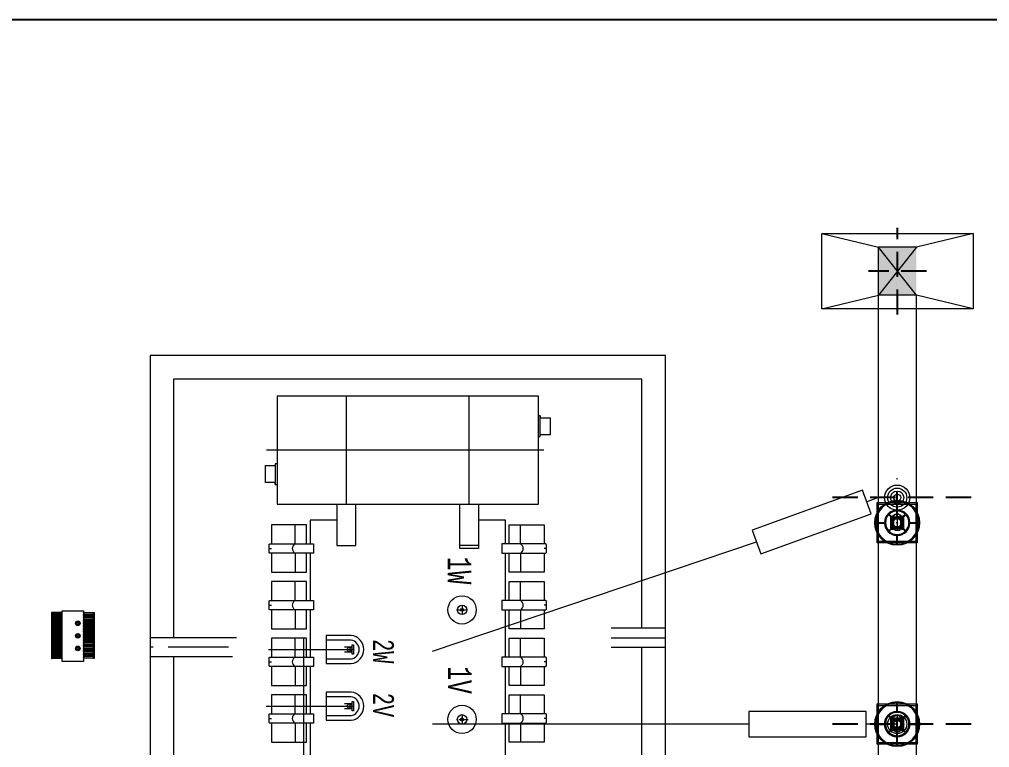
# Model space of a CAD drawing. Header units: metres. Extents: x 252 to 379, y 116 to 201.
# Drawn here: x 283.12 to 302.38, y 186.1 to 200.57 of the extents above; entities that cross this region are included whole.
import ezdxf
from ezdxf.enums import TextEntityAlignment as Align

# ---------------------------------------------------------------- set-up
doc = ezdxf.new("R2010")
doc.units = ezdxf.units.M
doc.linetypes.add('ACAD_ISO10W100', pattern=[18.5, 12, -3, 0.5, -3])
doc.linetypes.add('DASHED', pattern=[0.75, 0.5, -0.25])
for name, color, linetype, lineweight in [('C-ESTRUCTURA', 94, 'Continuous', 9), ('E-CONDUCTOR', 40, 'Continuous', 15), ('E-SIMBOLOS', 4, 'Continuous', 25), ('KOMPONENTE', 7, 'Continuous', 5), ('L-STRUCTUR_SET_A', 94, 'Continuous', 9)]:
    doc.layers.add(name, color=color, linetype=linetype, lineweight=lineweight)
doc.layers.add('Fence', color=252, linetype='Continuous')
doc.layers.add('NOPRINT', color=13, linetype='DASHED', plot=False)
doc.styles.add('ST1', font='monotxt', dxfattribs={"oblique": 0.1})

# ---------------------------------------------------------------- blocks, each defined once
blk = doc.blocks.new('set_2s_1d')
at = {"color": 5, "linetype": 'Continuous', "lineweight": 0}
for p, q in [((-29.037, 35.824, -0.1), (-29.037, 20.051, -0.1)), ((-18.8, 35.824, -0.1), (-29.037, 35.824, -0.1)), ((-18.799, 20.051, 1.726), (-18.799, 35.824, -0.1)), ((-28.569, 35.355, -0.1), (-28.569, 30.214, -0.1)), ((-19.268, 35.355, -0.1), (-28.569, 35.355, -0.1)), ((-19.268, 30.402, -0.1), (-19.268, 35.355, -0.1)), ((-18.8, 30.402, -0.1), (-19.878, 30.402, -0.1)), ((-27.323, 30.214, -0.1), (-29.038, 30.214, -0.1)), ((-19.878, 30.027, -0.1), (-18.8, 30.027, -0.1)), ((-19.269, 24.758, -0.1), (-19.269, 30.027, -0.1)), ((-29.038, 29.839, -0.1), (-27.4, 29.839, -0.1)), ((-28.569, 29.839, -0.1), (-28.569, 24.571, -0.1))]:
    blk.add_line(p, q, dxfattribs=at)
at = {"color": 1, "lineweight": 0}
for p, q in [((-25.138, 32.867, 0.423), (-25.138, 35.014, 0.423)), ((-22.7, 32.867, 0.423), (-22.7, 35.014, 0.423)), ((-21.288, 34.623, 1.097), (-21.326, 34.623, 1.097)), ((-21.288, 34.623, 1.097), (-21.288, 34.585, 1.097)), ((-21.288, 34.21, 1.097), (-21.288, 34.623, 1.097)), ((-21.288, 34.585, 1.097), (-21.093, 34.585, 1.097)), ((-21.093, 34.585, 1.097), (-21.093, 34.248, 1.097)), ((-21.326, 34.21, 1.097), (-21.288, 34.21, 1.097)), ((-21.093, 34.248, 1.097), (-21.288, 34.248, 1.097)), ((-26.744, 33.634, 1.097), (-26.549, 33.634, 1.097)), ((-26.744, 33.296, 1.097), (-26.744, 33.634, 1.097)), ((-26.512, 33.671, 1.097), (-26.549, 33.671, 1.097)), ((-26.549, 33.671, 1.097), (-26.549, 33.259, 1.097)), ((-26.549, 33.296, 1.097), (-26.744, 33.296, 1.097)), ((-26.549, 33.259, 1.097), (-26.549, 33.296, 1.097)), ((-26.549, 33.259, 1.097), (-26.512, 33.259, 1.097)), ((-25.325, 32.867, 0.05), (-25.325, 32.044, 0.05)), ((-24.95, 32.044, 0.05), (-24.95, 32.867, 0.05)), ((-22.888, 31.988, 0.05), (-22.888, 32.867, 0.05)), ((-22.513, 32.867, 0.05), (-22.513, 31.988, 0.05)), ((-26.624, 32.455, 0.05), (-26.624, 32.08, 0.05)), ((-25.931, 32.455, 0.05), (-26.624, 32.455, 0.05)), ((-26.156, 32.08, 0.05), (-26.156, 32.455, 0.05)), ((-25.931, 32.08, 0.05), (-25.931, 32.455, 0.05)), ((-25.86, 32.549, 0.05), (-25.86, 32.08, 0.05)), ((-25.325, 32.549, 0.05), (-25.86, 32.549, 0.05)), ((-21.977, 32.549, 0.05), (-22.513, 32.549, 0.05)), ((-21.977, 32.08, 0.05), (-21.977, 32.549, 0.05)), ((-21.907, 32.08, 0.05), (-21.907, 32.455, 0.05)), ((-21.907, 32.455, 0.05), (-21.213, 32.455, 0.05)), ((-21.682, 32.08, 0.05), (-21.682, 32.455, 0.05)), ((-21.213, 32.455, 0.05), (-21.213, 32.08, 0.05)), ((-26.681, 31.986, 0.05), (-26.624, 31.986, 0.05)), ((-26.671, 32.067, 0.05), (-26.669, 32.069, 0.05)), ((-26.671, 32.064, 0.05), (-26.671, 32.067, 0.05)), ((-26.671, 32.061, 0.05), (-26.671, 32.064, 0.05)), ((-26.671, 31.911, 0.05), (-26.671, 32.061, 0.05)), ((-26.669, 32.069, 0.05), (-26.668, 32.072, 0.05)), ((-26.668, 32.072, 0.05), (-26.666, 32.074, 0.05)), ((-26.666, 32.074, 0.05), (-26.664, 32.077, 0.05)), ((-26.664, 32.077, 0.05), (-26.661, 32.078, 0.05)), ((-26.661, 32.078, 0.05), (-26.658, 32.079, 0.05)), ((-26.658, 32.079, 0.05), (-26.653, 32.08, 0.05)), ((-26.653, 32.08, 0.05), (-25.79, 32.08, 0.05)), ((-26.624, 32.08, 0.05), (-25.931, 32.08, 0.05)), ((-25.79, 32.08, 0.05), (-25.79, 31.892, 0.05)), ((-25.325, 32.044, 0.05), (-24.95, 32.044, 0.05)), ((-22.513, 32.044, 0.05), (-22.888, 32.044, 0.05)), ((-22.513, 31.988, 0.05), (-22.888, 31.988, 0.05)), ((-22.048, 32.08, 0.05), (-22.048, 31.892, 0.05)), ((-21.185, 32.08, 0.05), (-22.048, 32.08, 0.05)), ((-21.213, 32.08, 0.05), (-21.907, 32.08, 0.05)), ((-21.157, 31.986, 0.05), (-21.213, 31.986, 0.05)), ((-21.18, 32.079, 0.05), (-21.185, 32.08, 0.05)), ((-21.177, 32.078, 0.05), (-21.18, 32.079, 0.05)), ((-21.174, 32.077, 0.05), (-21.177, 32.078, 0.05)), ((-21.172, 32.074, 0.05), (-21.174, 32.077, 0.05)), ((-21.17, 32.072, 0.05), (-21.172, 32.074, 0.05)), ((-21.168, 32.069, 0.05), (-21.17, 32.072, 0.05)), ((-21.167, 32.067, 0.05), (-21.168, 32.069, 0.05)), ((-21.167, 32.064, 0.05), (-21.167, 32.067, 0.05)), ((-21.167, 32.061, 0.05), (-21.167, 32.064, 0.05)), ((-21.167, 31.911, 0.05), (-21.167, 32.061, 0.05)), ((-26.671, 31.906, 0.05), (-26.671, 31.911, 0.05)), ((-26.669, 31.903, 0.05), (-26.671, 31.906, 0.05)), ((-26.668, 31.9, 0.05), (-26.669, 31.903, 0.05)), ((-26.666, 31.898, 0.05), (-26.668, 31.9, 0.05)), ((-26.664, 31.896, 0.05), (-26.666, 31.898, 0.05)), ((-26.661, 31.894, 0.05), (-26.664, 31.896, 0.05)), ((-26.658, 31.893, 0.05), (-26.661, 31.894, 0.05)), ((-26.655, 31.893, 0.05), (-26.658, 31.893, 0.05)), ((-26.653, 31.892, 0.05), (-26.655, 31.893, 0.05)), ((-26.615, 31.892, 0.05), (-26.653, 31.892, 0.05)), ((-26.624, 31.892, 0.05), (-26.624, 31.517, 0.05)), ((-25.931, 31.892, 0.05), (-26.624, 31.892, 0.05)), ((-26.156, 31.892, 0.05), (-26.156, 31.517, 0.05)), ((-25.931, 31.517, 0.05), (-25.931, 31.892, 0.05)), ((-25.79, 31.892, 0.05), (-25.931, 31.892, 0.05)), ((-25.86, 31.892, 0.05), (-25.86, 30.955, 0.05)), ((-22.048, 31.892, 0.05), (-21.907, 31.892, 0.05)), ((-21.977, 30.955, 0.05), (-21.977, 31.892, 0.05)), ((-21.907, 31.517, 0.05), (-21.907, 31.892, 0.05)), ((-21.907, 31.892, 0.05), (-21.213, 31.892, 0.05)), ((-21.682, 31.892, 0.05), (-21.682, 31.517, 0.05)), ((-21.223, 31.892, 0.05), (-21.185, 31.892, 0.05)), ((-21.213, 31.892, 0.05), (-21.213, 31.517, 0.05)), ((-21.185, 31.892, 0.05), (-21.182, 31.893, 0.05)), ((-21.182, 31.893, 0.05), (-21.18, 31.893, 0.05)), ((-21.18, 31.893, 0.05), (-21.177, 31.894, 0.05)), ((-21.177, 31.894, 0.05), (-21.174, 31.896, 0.05)), ((-21.174, 31.896, 0.05), (-21.172, 31.898, 0.05)), ((-21.172, 31.898, 0.05), (-21.17, 31.9, 0.05)), ((-21.17, 31.9, 0.05), (-21.168, 31.903, 0.05)), ((-21.168, 31.903, 0.05), (-21.167, 31.906, 0.05)), ((-21.167, 31.906, 0.05), (-21.167, 31.911, 0.05)), ((-26.624, 31.517, 0.05), (-25.931, 31.517, 0.05)), ((-21.213, 31.517, 0.05), (-21.907, 31.517, 0.05)), ((-25.931, 31.33, 0.05), (-26.624, 31.33, 0.05)), ((-26.624, 31.33, 0.05), (-26.624, 30.955, 0.05)), ((-26.156, 30.955, 0.05), (-26.156, 31.33, 0.05)), ((-25.931, 30.955, 0.05), (-25.931, 31.33, 0.05)), ((-21.907, 31.33, 0.05), (-21.213, 31.33, 0.05)), ((-21.907, 30.955, 0.05), (-21.907, 31.33, 0.05)), ((-21.682, 30.955, 0.05), (-21.682, 31.33, 0.05)), ((-21.213, 31.33, 0.05), (-21.213, 30.955, 0.05)), ((-26.681, 30.861, 0.05), (-26.624, 30.861, 0.05)), ((-26.671, 30.942, 0.05), (-26.669, 30.944, 0.05)), ((-26.671, 30.939, 0.05), (-26.671, 30.942, 0.05)), ((-26.671, 30.936, 0.05), (-26.671, 30.939, 0.05)), ((-26.671, 30.786, 0.05), (-26.671, 30.936, 0.05)), ((-26.669, 30.944, 0.05), (-26.668, 30.947, 0.05)), ((-26.668, 30.947, 0.05), (-26.666, 30.949, 0.05)), ((-26.666, 30.949, 0.05), (-26.664, 30.952, 0.05)), ((-26.664, 30.952, 0.05), (-26.661, 30.953, 0.05)), ((-26.661, 30.953, 0.05), (-26.658, 30.954, 0.05)), ((-26.658, 30.954, 0.05), (-26.653, 30.955, 0.05)), ((-26.653, 30.955, 0.05), (-25.79, 30.955, 0.05)), ((-26.624, 30.955, 0.05), (-25.931, 30.955, 0.05)), ((-25.79, 30.955, 0.05), (-25.79, 30.767, 0.05)), ((-22.841, 30.861, 0.574), (-22.841, 30.674, 0.574)), ((-22.048, 30.955, 0.05), (-22.048, 30.767, 0.05)), ((-21.185, 30.955, 0.05), (-22.048, 30.955, 0.05)), ((-21.213, 30.955, 0.05), (-21.907, 30.955, 0.05)), ((-21.157, 30.861, 0.05), (-21.213, 30.861, 0.05)), ((-21.18, 30.954, 0.05), (-21.185, 30.955, 0.05)), ((-21.177, 30.953, 0.05), (-21.18, 30.954, 0.05)), ((-21.174, 30.952, 0.05), (-21.177, 30.953, 0.05)), ((-21.172, 30.949, 0.05), (-21.174, 30.952, 0.05)), ((-21.17, 30.947, 0.05), (-21.172, 30.949, 0.05)), ((-21.168, 30.944, 0.05), (-21.17, 30.947, 0.05)), ((-21.167, 30.942, 0.05), (-21.168, 30.944, 0.05)), ((-21.167, 30.939, 0.05), (-21.167, 30.942, 0.05)), ((-21.167, 30.936, 0.05), (-21.167, 30.939, 0.05)), ((-21.167, 30.786, 0.05), (-21.167, 30.936, 0.05)), ((-26.671, 30.781, 0.05), (-26.671, 30.786, 0.05)), ((-26.669, 30.778, 0.05), (-26.671, 30.781, 0.05)), ((-26.668, 30.775, 0.05), (-26.669, 30.778, 0.05)), ((-26.666, 30.773, 0.05), (-26.668, 30.775, 0.05)), ((-26.664, 30.771, 0.05), (-26.666, 30.773, 0.05)), ((-26.661, 30.769, 0.05), (-26.664, 30.771, 0.05)), ((-26.658, 30.768, 0.05), (-26.661, 30.769, 0.05)), ((-26.655, 30.768, 0.05), (-26.658, 30.768, 0.05)), ((-26.653, 30.767, 0.05), (-26.655, 30.768, 0.05)), ((-26.615, 30.767, 0.05), (-26.653, 30.767, 0.05)), ((-26.624, 30.767, 0.05), (-26.624, 30.392, 0.05)), ((-25.931, 30.767, 0.05), (-26.624, 30.767, 0.05)), ((-26.156, 30.767, 0.05), (-26.156, 30.392, 0.05)), ((-25.931, 30.392, 0.05), (-25.931, 30.767, 0.05)), ((-25.79, 30.767, 0.05), (-25.931, 30.767, 0.05)), ((-25.86, 30.767, 0.05), (-25.86, 29.83, 0.05)), ((-22.934, 30.767, 0.574), (-22.747, 30.767, 0.574)), ((-22.048, 30.767, 0.05), (-21.907, 30.767, 0.05)), ((-21.977, 29.83, 0.05), (-21.977, 30.767, 0.05)), ((-21.907, 30.767, 0.05), (-21.213, 30.767, 0.05)), ((-21.907, 30.392, 0.05), (-21.907, 30.767, 0.05)), ((-21.682, 30.767, 0.05), (-21.682, 30.392, 0.05)), ((-21.223, 30.767, 0.05), (-21.185, 30.767, 0.05)), ((-21.213, 30.767, 0.05), (-21.213, 30.392, 0.05)), ((-21.185, 30.767, 0.05), (-21.182, 30.768, 0.05)), ((-21.182, 30.768, 0.05), (-21.18, 30.768, 0.05)), ((-21.18, 30.768, 0.05), (-21.177, 30.769, 0.05)), ((-21.177, 30.769, 0.05), (-21.174, 30.771, 0.05)), ((-21.174, 30.771, 0.05), (-21.172, 30.773, 0.05)), ((-21.172, 30.773, 0.05), (-21.17, 30.775, 0.05)), ((-21.17, 30.775, 0.05), (-21.168, 30.778, 0.05)), ((-21.168, 30.778, 0.05), (-21.167, 30.781, 0.05)), ((-21.167, 30.781, 0.05), (-21.167, 30.786, 0.05)), ((-26.624, 30.392, 0.05), (-25.931, 30.392, 0.05)), ((-21.213, 30.392, 0.05), (-21.907, 30.392, 0.05)), ((-26.624, 30.205, 0.05), (-26.624, 29.83, 0.05)), ((-25.931, 30.205, 0.05), (-26.624, 30.205, 0.05)), ((-26.156, 29.83, 0.05), (-26.156, 30.205, 0.05)), ((-25.982, 24.571, 0.05), (-25.982, 30.214, 0.05)), ((-25.931, 29.83, 0.05), (-25.931, 30.205, 0.05)), ((-25.025, 29.886, 0.05), (-25.025, 30.074, 0.05)), ((-25.025, 30.074, 0.05), (-24.997, 30.074, 0.05)), ((-24.997, 30.074, 0.05), (-24.997, 29.886, 0.05)), ((-21.907, 29.83, 0.05), (-21.907, 30.205, 0.05)), ((-21.907, 30.205, 0.05), (-21.213, 30.205, 0.05)), ((-21.682, 29.83, 0.05), (-21.682, 30.205, 0.05)), ((-21.213, 30.205, 0.05), (-21.213, 29.83, 0.05)), ((-26.684, 29.98, 0.574), (-25.072, 29.98, 0.05)), ((-25.025, 30.027, 0.05), (-25.175, 30.027, 0.05)), ((-25.175, 29.933, 0.05), (-25.025, 29.933, 0.05)), ((-25.119, 29.98, 0.05), (-25.025, 29.98, 0.05)), ((-25.072, 30.027, 0.05), (-25.072, 29.933, 0.05)), ((-25.025, 29.933, 0.05), (-25.025, 30.027, 0.05)), ((-24.997, 29.886, 0.05), (-25.025, 29.886, 0.05)), ((-26.681, 29.736, 0.05), (-26.624, 29.736, 0.05)), ((-26.671, 29.817, 0.05), (-26.669, 29.819, 0.05)), ((-26.671, 29.814, 0.05), (-26.671, 29.817, 0.05)), ((-26.671, 29.811, 0.05), (-26.671, 29.814, 0.05)), ((-26.671, 29.661, 0.05), (-26.671, 29.811, 0.05)), ((-26.669, 29.819, 0.05), (-26.668, 29.822, 0.05)), ((-26.668, 29.822, 0.05), (-26.666, 29.824, 0.05)), ((-26.666, 29.824, 0.05), (-26.664, 29.827, 0.05)), ((-26.664, 29.827, 0.05), (-26.661, 29.828, 0.05)), ((-26.661, 29.828, 0.05), (-26.658, 29.829, 0.05)), ((-26.658, 29.829, 0.05), (-26.653, 29.83, 0.05)), ((-26.653, 29.83, 0.05), (-25.79, 29.83, 0.05)), ((-26.624, 29.83, 0.05), (-25.931, 29.83, 0.05)), ((-25.79, 29.83, 0.05), (-25.79, 29.642, 0.05)), ((-22.048, 29.83, 0.05), (-22.048, 29.642, 0.05)), ((-21.185, 29.83, 0.05), (-22.048, 29.83, 0.05)), ((-21.213, 29.83, 0.05), (-21.907, 29.83, 0.05)), ((-21.157, 29.736, 0.05), (-21.213, 29.736, 0.05)), ((-21.18, 29.829, 0.05), (-21.185, 29.83, 0.05)), ((-21.177, 29.828, 0.05), (-21.18, 29.829, 0.05)), ((-21.174, 29.827, 0.05), (-21.177, 29.828, 0.05)), ((-21.172, 29.824, 0.05), (-21.174, 29.827, 0.05)), ((-21.17, 29.822, 0.05), (-21.172, 29.824, 0.05)), ((-21.168, 29.819, 0.05), (-21.17, 29.822, 0.05)), ((-21.167, 29.817, 0.05), (-21.168, 29.819, 0.05)), ((-21.167, 29.814, 0.05), (-21.167, 29.817, 0.05)), ((-21.167, 29.811, 0.05), (-21.167, 29.814, 0.05)), ((-21.167, 29.661, 0.05), (-21.167, 29.811, 0.05)), ((-26.671, 29.656, 0.05), (-26.671, 29.661, 0.05)), ((-26.669, 29.653, 0.05), (-26.671, 29.656, 0.05)), ((-26.668, 29.65, 0.05), (-26.669, 29.653, 0.05)), ((-26.666, 29.648, 0.05), (-26.668, 29.65, 0.05)), ((-26.664, 29.646, 0.05), (-26.666, 29.648, 0.05)), ((-26.661, 29.644, 0.05), (-26.664, 29.646, 0.05)), ((-26.658, 29.643, 0.05), (-26.661, 29.644, 0.05)), ((-26.655, 29.643, 0.05), (-26.658, 29.643, 0.05)), ((-26.653, 29.642, 0.05), (-26.655, 29.643, 0.05)), ((-26.615, 29.642, 0.05), (-26.653, 29.642, 0.05)), ((-26.624, 29.642, 0.05), (-26.624, 29.267, 0.05)), ((-25.931, 29.642, 0.05), (-26.624, 29.642, 0.05)), ((-26.156, 29.642, 0.05), (-26.156, 29.267, 0.05)), ((-25.931, 29.267, 0.05), (-25.931, 29.642, 0.05)), ((-25.79, 29.642, 0.05), (-25.931, 29.642, 0.05)), ((-25.86, 29.642, 0.05), (-25.86, 28.705, 0.05)), ((-22.048, 29.642, 0.05), (-21.907, 29.642, 0.05)), ((-21.977, 28.705, 0.05), (-21.977, 29.642, 0.05)), ((-21.907, 29.267, 0.05), (-21.907, 29.642, 0.05)), ((-21.907, 29.642, 0.05), (-21.213, 29.642, 0.05)), ((-21.682, 29.642, 0.05), (-21.682, 29.267, 0.05)), ((-21.223, 29.642, 0.05), (-21.185, 29.642, 0.05)), ((-21.213, 29.642, 0.05), (-21.213, 29.267, 0.05)), ((-21.185, 29.642, 0.05), (-21.182, 29.643, 0.05)), ((-21.182, 29.643, 0.05), (-21.18, 29.643, 0.05)), ((-21.18, 29.643, 0.05), (-21.177, 29.644, 0.05)), ((-21.177, 29.644, 0.05), (-21.174, 29.646, 0.05)), ((-21.174, 29.646, 0.05), (-21.172, 29.648, 0.05)), ((-21.172, 29.648, 0.05), (-21.17, 29.65, 0.05)), ((-21.17, 29.65, 0.05), (-21.168, 29.653, 0.05)), ((-21.168, 29.653, 0.05), (-21.167, 29.656, 0.05)), ((-21.167, 29.656, 0.05), (-21.167, 29.661, 0.05)), ((-26.624, 29.267, 0.05), (-25.931, 29.267, 0.05)), ((-21.213, 29.267, 0.05), (-21.907, 29.267, 0.05)), ((-25.931, 29.08, 0.05), (-26.624, 29.08, 0.05)), ((-26.624, 29.08, 0.05), (-26.624, 28.705, 0.05)), ((-26.156, 28.705, 0.05), (-26.156, 29.08, 0.05)), ((-25.931, 28.705, 0.05), (-25.931, 29.08, 0.05)), ((-25.025, 28.902, 0.05), (-25.175, 28.902, 0.05)), ((-25.072, 28.902, 0.05), (-25.072, 28.808, 0.05)), ((-25.025, 28.949, 0.05), (-24.997, 28.949, 0.05)), ((-25.025, 28.761, 0.05), (-25.025, 28.949, 0.05)), ((-25.025, 28.808, 0.05), (-25.025, 28.902, 0.05)), ((-24.997, 28.949, 0.05), (-24.997, 28.761, 0.05)), ((-21.907, 29.08, 0.05), (-21.213, 29.08, 0.05)), ((-21.907, 28.705, 0.05), (-21.907, 29.08, 0.05)), ((-21.682, 28.705, 0.05), (-21.682, 29.08, 0.05)), ((-21.213, 29.08, 0.05), (-21.213, 28.705, 0.05)), ((-26.731, 28.855, 0.574), (-25.072, 28.855, 0.05)), ((-25.175, 28.808, 0.05), (-25.025, 28.808, 0.05)), ((-25.119, 28.855, 0.05), (-25.025, 28.855, 0.05)), ((-24.997, 28.761, 0.05), (-25.025, 28.761, 0.05)), ((-26.681, 28.611, 0.05), (-26.624, 28.611, 0.05)), ((-26.671, 28.692, 0.05), (-26.669, 28.694, 0.05)), ((-26.671, 28.689, 0.05), (-26.671, 28.692, 0.05)), ((-26.671, 28.686, 0.05), (-26.671, 28.689, 0.05)), ((-26.671, 28.536, 0.05), (-26.671, 28.686, 0.05)), ((-26.671, 28.531, 0.05), (-26.671, 28.536, 0.05)), ((-26.669, 28.528, 0.05), (-26.671, 28.531, 0.05)), ((-26.669, 28.694, 0.05), (-26.668, 28.697, 0.05)), ((-26.668, 28.525, 0.05), (-26.669, 28.528, 0.05)), ((-26.668, 28.697, 0.05), (-26.666, 28.699, 0.05)), ((-26.666, 28.523, 0.05), (-26.668, 28.525, 0.05)), ((-26.666, 28.699, 0.05), (-26.664, 28.701, 0.05)), ((-26.664, 28.521, 0.05), (-26.666, 28.523, 0.05)), ((-26.664, 28.701, 0.05), (-26.661, 28.703, 0.05)), ((-26.661, 28.519, 0.05), (-26.664, 28.521, 0.05)), ((-26.661, 28.703, 0.05), (-26.658, 28.704, 0.05)), ((-26.658, 28.518, 0.05), (-26.661, 28.519, 0.05)), ((-26.658, 28.704, 0.05), (-26.653, 28.705, 0.05)), ((-26.655, 28.518, 0.05), (-26.658, 28.518, 0.05)), ((-26.653, 28.517, 0.05), (-26.655, 28.518, 0.05)), ((-26.653, 28.705, 0.05), (-25.79, 28.705, 0.05)), ((-26.615, 28.517, 0.05), (-26.653, 28.517, 0.05)), ((-26.624, 28.705, 0.05), (-25.931, 28.705, 0.05)), ((-26.624, 28.517, 0.05), (-26.624, 28.142, 0.05)), ((-25.931, 28.517, 0.05), (-26.624, 28.517, 0.05)), ((-26.156, 28.517, 0.05), (-26.156, 28.142, 0.05)), ((-25.931, 28.142, 0.05), (-25.931, 28.517, 0.05)), ((-25.79, 28.517, 0.05), (-25.931, 28.517, 0.05)), ((-25.86, 28.517, 0.05), (-25.86, 27.58, 0.05)), ((-25.79, 28.705, 0.05), (-25.79, 28.517, 0.05)), ((-22.906, 28.592, 0.05), (-22.719, 28.592, 0.05)), ((-22.841, 28.686, 0.05), (-22.841, 28.499, 0.05)), ((-22.841, 28.546, 0.05), (-22.841, 28.639, 0.05)), ((-22.048, 28.705, 0.05), (-22.048, 28.517, 0.05)), ((-21.185, 28.705, 0.05), (-22.048, 28.705, 0.05)), ((-22.048, 28.517, 0.05), (-21.907, 28.517, 0.05)), ((-21.977, 27.58, 0.05), (-21.977, 28.517, 0.05)), ((-21.213, 28.705, 0.05), (-21.907, 28.705, 0.05)), ((-21.907, 28.142, 0.05), (-21.907, 28.517, 0.05)), ((-21.907, 28.517, 0.05), (-21.213, 28.517, 0.05)), ((-21.682, 28.517, 0.05), (-21.682, 28.142, 0.05)), ((-21.223, 28.517, 0.05), (-21.185, 28.517, 0.05)), ((-21.157, 28.611, 0.05), (-21.213, 28.611, 0.05)), ((-21.213, 28.517, 0.05), (-21.213, 28.142, 0.05)), ((-21.18, 28.704, 0.05), (-21.185, 28.705, 0.05)), ((-21.185, 28.517, 0.05), (-21.182, 28.518, 0.05)), ((-21.182, 28.518, 0.05), (-21.18, 28.518, 0.05)), ((-21.177, 28.703, 0.05), (-21.18, 28.704, 0.05)), ((-21.18, 28.518, 0.05), (-21.177, 28.519, 0.05)), ((-21.174, 28.701, 0.05), (-21.177, 28.703, 0.05)), ((-21.177, 28.519, 0.05), (-21.174, 28.521, 0.05)), ((-21.172, 28.699, 0.05), (-21.174, 28.701, 0.05)), ((-21.174, 28.521, 0.05), (-21.172, 28.523, 0.05)), ((-21.17, 28.697, 0.05), (-21.172, 28.699, 0.05)), ((-21.172, 28.523, 0.05), (-21.17, 28.525, 0.05)), ((-21.168, 28.694, 0.05), (-21.17, 28.697, 0.05)), ((-21.17, 28.525, 0.05), (-21.168, 28.528, 0.05)), ((-21.167, 28.692, 0.05), (-21.168, 28.694, 0.05)), ((-21.168, 28.528, 0.05), (-21.167, 28.531, 0.05)), ((-21.167, 28.689, 0.05), (-21.167, 28.692, 0.05)), ((-21.167, 28.686, 0.05), (-21.167, 28.689, 0.05)), ((-21.167, 28.536, 0.05), (-21.167, 28.686, 0.05)), ((-21.167, 28.531, 0.05), (-21.167, 28.536, 0.05)), ((-26.624, 28.142, 0.05), (-25.931, 28.142, 0.05)), ((-21.213, 28.142, 0.05), (-21.907, 28.142, 0.05))]:
    blk.add_line(p, q, dxfattribs=at)
at = {"color": 7, "linetype": 'ACAD_ISO10W100', "lineweight": 0, "ltscale": 0.5}
blk.add_line((-21.217, 33.941, 0.423), (-26.726, 33.941, 0.423), dxfattribs=at)
at = {"color": 7, "linetype": 'ACAD_ISO10W100', "lineweight": 0, "ltscale": 0.1}
for p, q in [((-19.878, 30.214, -0.1), (-18.8, 30.214, -0.1)), ((-27.477, 30.027, -0.1), (-29.038, 30.027, -0.1))]:
    blk.add_line(p, q, dxfattribs=at)
at = {"color": 1, "lineweight": 0, "elevation": 1.097}
blk.add_lwpolyline([(-26.512, 32.867), (-21.326, 32.867), (-21.326, 35.014), (-26.512, 35.014)], close=True, dxfattribs=at)
at = {"color": 1, "lineweight": 0, "elevation": 0.05}
for points in [[(-25.043, 30.26), (-25.541, 30.26), (-25.541, 29.7), (-25.043, 29.7)], [(-25.043, 30.165), (-25.541, 30.165), (-25.541, 29.795), (-25.043, 29.795)], [(-25.043, 29.135), (-25.541, 29.135), (-25.541, 28.575), (-25.043, 28.575)], [(-25.043, 29.135), (-25.541, 29.135), (-25.541, 28.575), (-25.043, 28.575)], [(-25.043, 29.04), (-25.541, 29.04), (-25.541, 28.67), (-25.043, 28.67)]]:
    blk.add_lwpolyline(points, dxfattribs=at)
at = {"color": 1, "lineweight": 0}
for centre, radius in [((-22.841, 30.767, 0.574), 0.281), ((-22.841, 30.767, 0.574), 0.0938), ((-22.841, 30.767, 0.574), 0.0281), ((-25.072, 29.98, 0.05), 0.0469), ((-25.072, 28.855, 0.05), 0.0469), ((-22.841, 28.592, 0.05), 0.281), ((-22.841, 28.592, 0.05), 0.0938), ((-22.841, 28.592, 0.05), 0.0281)]:
    blk.add_circle(centre, radius, dxfattribs=at)
for centre, radius, start, end in [((-26.106, 31.986, 0.05), 0.106, 118.0725, 241.9275), ((-21.732, 31.986, 0.05), 0.106, 298.0725, 61.9275), ((-26.106, 30.861, 0.05), 0.106, 118.0725, 241.9275), ((-21.732, 30.861, 0.05), 0.106, 298.0725, 61.9275), ((-25.072, 29.98, 0.05), 0.281, 275.816, 84.184), ((-25.072, 29.98, 0.05), 0.188, 278.7428, 81.2572), ((-26.106, 29.736, 0.05), 0.106, 118.0725, 241.9275), ((-21.732, 29.736, 0.05), 0.106, 298.0725, 61.9275), ((-25.072, 28.855, 0.05), 0.281, 275.816, 84.184), ((-25.072, 28.855, 0.05), 0.188, 278.7428, 81.2572), ((-26.106, 28.611, 0.05), 0.106, 118.0725, 241.9275), ((-21.732, 28.611, 0.05), 0.106, 298.0725, 61.9275)]:
    blk.add_arc(centre, radius, start, end, dxfattribs=at)
at = {"layer": 'C-ESTRUCTURA'}
for p, q in [((-15.694, 36.747), (-15.695, 38.248)), ((-15.694, 38.248), (-14.569, 37.973)), ((-15.694, 38.248), (-12.694, 38.248)), ((-12.694, 38.248), (-13.819, 37.973)), ((-12.694, 38.248), (-12.694, 36.747)), ((-13.819, 37.973), (-14.569, 37.023)), ((-13.819, 37.023), (-14.569, 37.973)), ((-14.569, 37.023), (-14.569, 37.973)), ((-13.819, 37.973), (-14.569, 37.973)), ((-15.694, 36.747), (-14.569, 37.023)), ((-14.569, 19.973), (-14.569, 37.023)), ((-13.819, 37.023), (-14.569, 37.023)), ((-13.819, 19.973), (-13.819, 37.023)), ((-12.694, 36.747), (-13.819, 37.023)), ((-12.694, 36.747), (-15.694, 36.747))]:
    blk.add_line(p, q, dxfattribs=at)
at = {"layer": 'E-CONDUCTOR'}
for p, q in [((-14.89, 33.147), (-17.08, 32.352)), ((-14.719, 32.677), (-14.89, 33.147)), ((-14.569, 32.998), (-14.804, 32.912)), ((-13.819, 32.998), (-13.569, 32.998)), ((-16.909, 31.882), (-14.719, 32.677)), ((-17.08, 32.352), (-16.909, 31.882)), ((-23.428, 29.948, 0.349), (-16.994, 32.117, 0.349)), ((-17.149, 28.748), (-17.149, 28.248)), ((-14.819, 28.748), (-17.149, 28.748)), ((-14.819, 28.248), (-14.819, 28.748)), ((-17.149, 28.498), (-23.428, 28.498)), ((-14.569, 28.498), (-14.819, 28.498)), ((-13.819, 28.498), (-13.569, 28.498)), ((-17.149, 28.248), (-14.819, 28.248))]:
    blk.add_line(p, q, dxfattribs=at)
for centre, radius in [((-14.2, 32.998), 0.25), ((-14.2, 32.998), 0.19), ((-14.2, 32.998), 0.13), ((-14.2, 32.998), 0.07), ((-14.2, 28.498), 0.25), ((-14.2, 28.498), 0.19), ((-14.2, 28.498), 0.13), ((-14.2, 28.498), 0.07)]:
    blk.add_circle(centre, radius, dxfattribs=at)
at = {"layer": 'E-SIMBOLOS'}
blk.add_solid([(-14.569, 37.023), (-14.569, 37.973), (-13.819, 37.023), (-13.819, 37.973)], dxfattribs=at)
at = {"layer": 'Fence', "color": 52, "true_color": 0xc8c92d}
blk.add_line((-62.5, 42.5), (62.5, 42.5), dxfattribs=at)
at = {"layer": 'KOMPONENTE', "color": 1}
for p, q in [((-14.265, 32.628), (-14.3, 32.628)), ((-14.265, 32.598), (-14.265, 32.648)), ((-14.26, 32.601), (-14.26, 32.646)), ((-14.2, 32.658), (-14.2, 32.338)), ((-14.14, 32.601), (-14.14, 32.646)), ((-14.135, 32.598), (-14.135, 32.648)), ((-14.1, 32.628), (-14.135, 32.628)), ((-14.3, 32.368), (-14.25, 32.368)), ((-14.25, 32.368), (-14.25, 32.351)), ((-14.1, 32.368), (-14.15, 32.368)), ((-14.15, 32.368), (-14.15, 32.351)), ((-14.265, 28.628), (-14.3, 28.628)), ((-14.265, 28.598), (-14.265, 28.648)), ((-14.26, 28.601), (-14.26, 28.646)), ((-14.2, 28.658), (-14.2, 28.338)), ((-14.14, 28.601), (-14.14, 28.646)), ((-14.135, 28.598), (-14.135, 28.648)), ((-14.1, 28.628), (-14.135, 28.628)), ((-14.3, 28.368), (-14.25, 28.368)), ((-14.25, 28.368), (-14.25, 28.351)), ((-14.1, 28.368), (-14.15, 28.368)), ((-14.15, 28.368), (-14.15, 28.351))]:
    blk.add_line(p, q, dxfattribs=at)
at = {"layer": 'KOMPONENTE', "color": 1, "flags": 128}
for points in [[(-14.208, 32.75), (-14.208, 32.923)], [(-14.192, 32.75), (-14.192, 32.923)], [(-14.261, 32.548), (-14.369, 32.656)], [(-14.251, 32.558), (-14.359, 32.666)], [(-14.149, 32.558), (-14.041, 32.666)], [(-14.139, 32.548), (-14.031, 32.656)], [(-14.626, 32.506), (-14.452, 32.506)], [(-14.626, 32.489), (-14.452, 32.489)], [(-14.261, 32.447), (-14.369, 32.339)], [(-14.251, 32.437), (-14.359, 32.329)], [(-14.212, 32.498), (-14.189, 32.498)], [(-14.149, 32.437), (-14.041, 32.329)], [(-14.139, 32.447), (-14.031, 32.339)], [(-13.948, 32.506), (-13.774, 32.506)], [(-13.948, 32.489), (-13.774, 32.489)], [(-13.754, 32.506), (-13.754, 32.506)], [(-13.754, 32.489), (-13.754, 32.489)], [(-14.208, 32.072), (-14.208, 32.245)], [(-14.192, 32.072), (-14.192, 32.245)], [(-14.208, 28.75), (-14.208, 28.923)], [(-14.192, 28.75), (-14.192, 28.923)], [(-14.261, 28.548), (-14.369, 28.656)], [(-14.251, 28.558), (-14.359, 28.666)], [(-14.149, 28.558), (-14.041, 28.666)], [(-14.139, 28.548), (-14.031, 28.656)], [(-14.626, 28.506), (-14.452, 28.506)], [(-14.626, 28.489), (-14.452, 28.489)], [(-14.261, 28.447), (-14.369, 28.339)], [(-14.251, 28.437), (-14.359, 28.329)], [(-14.212, 28.498), (-14.189, 28.498)], [(-14.149, 28.437), (-14.041, 28.329)], [(-14.139, 28.447), (-14.031, 28.339)], [(-13.948, 28.506), (-13.774, 28.506)], [(-13.948, 28.489), (-13.774, 28.489)], [(-13.754, 28.506), (-13.754, 28.506)], [(-13.754, 28.489), (-13.754, 28.489)], [(-14.208, 28.072), (-14.208, 28.245)], [(-14.192, 28.072), (-14.192, 28.245)]]:
    blk.add_lwpolyline(points, dxfattribs=at)
at = {"layer": 'KOMPONENTE', "color": 1}
for points in [[(-14.33, 32.598), (-14.33, 32.52)], [(-14.149, 32.558), (-14.159, 32.568), (-14.241, 32.568), (-14.251, 32.558)], [(-14.07, 32.52), (-14.07, 32.598)], [(-14.33, 32.52), (-14.33, 32.398)], [(-14.261, 32.548), (-14.251, 32.558), (-14.271, 32.538), (-14.271, 32.457), (-14.261, 32.447), (-14.251, 32.437)], [(-14.251, 32.437), (-14.241, 32.427), (-14.159, 32.427), (-14.149, 32.437), (-14.139, 32.447)], [(-14.139, 32.447), (-14.129, 32.457), (-14.129, 32.538), (-14.139, 32.548), (-14.149, 32.558)], [(-14.07, 32.398), (-14.07, 32.52)], [(-14.25, 32.351), (-14.174, 32.351)], [(-14.174, 32.351), (-14.15, 32.351)], [(-14.33, 28.598), (-14.33, 28.52)], [(-14.33, 28.52), (-14.33, 28.398)], [(-14.261, 28.548), (-14.251, 28.558), (-14.271, 28.538), (-14.271, 28.457), (-14.261, 28.447), (-14.251, 28.437)], [(-14.149, 28.558), (-14.159, 28.568), (-14.241, 28.568), (-14.251, 28.558)], [(-14.139, 28.447), (-14.129, 28.457), (-14.129, 28.538), (-14.139, 28.548), (-14.149, 28.558)], [(-14.07, 28.52), (-14.07, 28.598)], [(-14.07, 28.398), (-14.07, 28.52)], [(-14.251, 28.437), (-14.241, 28.427), (-14.159, 28.427), (-14.149, 28.437), (-14.139, 28.447)], [(-14.25, 28.351), (-14.174, 28.351)], [(-14.174, 28.351), (-14.15, 28.351)]]:
    blk.add_lwpolyline(points, dxfattribs=at)
at = {"layer": 'KOMPONENTE', "color": 1, "elevation": 0.062, "flags": 128}
for points in [[(-30.993, 30.716), (-30.993, 29.804), (-30.981, 29.804), (-30.981, 29.807)], [(-30.981, 30.716), (-30.981, 30.716), (-30.993, 30.716)], [(-30.981, 30.685), (-30.981, 30.706)], [(-30.981, 30.654), (-30.981, 30.675)], [(-30.981, 30.623), (-30.981, 30.644)], [(-30.147, 30.716), (-30.147, 29.804), (-30.159, 29.804), (-30.159, 29.807)], [(-30.159, 30.716), (-30.159, 30.716), (-30.147, 30.716)], [(-30.159, 30.685), (-30.159, 30.706)], [(-30.159, 30.654), (-30.159, 30.675)], [(-30.159, 30.623), (-30.159, 30.644)], [(-30.981, 30.592), (-30.981, 30.613)], [(-30.981, 30.561), (-30.981, 30.582)], [(-30.981, 30.53), (-30.981, 30.551)], [(-30.981, 30.499), (-30.981, 30.52)], [(-30.981, 30.468), (-30.981, 30.489)], [(-30.981, 30.437), (-30.981, 30.458)], [(-30.159, 30.592), (-30.159, 30.613)], [(-30.159, 30.561), (-30.159, 30.582)], [(-30.159, 30.53), (-30.159, 30.551)], [(-30.159, 30.499), (-30.159, 30.52)], [(-30.159, 30.468), (-30.159, 30.489)], [(-30.159, 30.437), (-30.159, 30.458)], [(-30.981, 30.406), (-30.981, 30.427)], [(-30.981, 30.375), (-30.981, 30.396)], [(-30.981, 30.344), (-30.981, 30.365)], [(-30.981, 30.313), (-30.981, 30.334)], [(-30.981, 30.282), (-30.981, 30.303)], [(-30.981, 30.251), (-30.981, 30.272)], [(-30.159, 30.406), (-30.159, 30.427)], [(-30.159, 30.375), (-30.159, 30.396)], [(-30.159, 30.344), (-30.159, 30.365)], [(-30.159, 30.313), (-30.159, 30.334)], [(-30.159, 30.282), (-30.159, 30.303)], [(-30.159, 30.251), (-30.159, 30.272)], [(-30.981, 30.22), (-30.981, 30.241)], [(-30.981, 30.189), (-30.981, 30.21)], [(-30.981, 30.158), (-30.981, 30.179)], [(-30.981, 30.127), (-30.981, 30.148)], [(-30.981, 30.096), (-30.981, 30.117)], [(-30.981, 30.065), (-30.981, 30.086)], [(-30.159, 30.22), (-30.159, 30.241)], [(-30.159, 30.189), (-30.159, 30.21)], [(-30.159, 30.158), (-30.159, 30.179)], [(-30.159, 30.127), (-30.159, 30.148)], [(-30.159, 30.096), (-30.159, 30.117)], [(-30.159, 30.065), (-30.159, 30.086)], [(-30.981, 30.034), (-30.981, 30.055)], [(-30.981, 30.003), (-30.981, 30.024)], [(-30.981, 29.972), (-30.981, 29.993)], [(-30.981, 29.941), (-30.981, 29.962)], [(-30.981, 29.91), (-30.981, 29.931)], [(-30.981, 29.879), (-30.981, 29.9)], [(-30.981, 29.848), (-30.981, 29.869)], [(-30.159, 30.034), (-30.159, 30.055)], [(-30.159, 30.003), (-30.159, 30.024)], [(-30.159, 29.972), (-30.159, 29.993)], [(-30.159, 29.941), (-30.159, 29.962)], [(-30.159, 29.91), (-30.159, 29.931)], [(-30.159, 29.879), (-30.159, 29.9)], [(-30.159, 29.848), (-30.159, 29.869)], [(-30.981, 29.817), (-30.981, 29.838)], [(-30.159, 29.817), (-30.159, 29.838)]]:
    blk.add_lwpolyline(points, dxfattribs=at)
at = {"layer": 'KOMPONENTE', "color": 1, "elevation": 0.062}
for points in [[(-30.981, 30.706), (-30.779, 30.706), (-30.779, 30.716), (-30.981, 30.716)], [(-30.981, 30.675), (-30.779, 30.675), (-30.779, 30.685), (-30.981, 30.685)], [(-30.981, 30.644), (-30.779, 30.644), (-30.779, 30.654), (-30.981, 30.654)], [(-30.159, 30.706), (-30.361, 30.706), (-30.361, 30.716), (-30.159, 30.716)], [(-30.159, 30.675), (-30.361, 30.675), (-30.361, 30.685), (-30.159, 30.685)], [(-30.159, 30.644), (-30.361, 30.644), (-30.361, 30.654), (-30.159, 30.654)], [(-30.981, 30.613), (-30.779, 30.613), (-30.779, 30.623), (-30.981, 30.623)], [(-30.981, 30.582), (-30.779, 30.582), (-30.779, 30.592), (-30.981, 30.592)], [(-30.981, 30.551), (-30.779, 30.551), (-30.779, 30.561), (-30.981, 30.561)], [(-30.981, 30.52), (-30.779, 30.52), (-30.779, 30.53), (-30.981, 30.53)], [(-30.981, 30.489), (-30.779, 30.489), (-30.779, 30.499), (-30.981, 30.499)], [(-30.981, 30.458), (-30.779, 30.458), (-30.779, 30.468), (-30.981, 30.468)], [(-30.159, 30.613), (-30.361, 30.613), (-30.361, 30.623), (-30.159, 30.623)], [(-30.159, 30.582), (-30.361, 30.582), (-30.361, 30.592), (-30.159, 30.592)], [(-30.159, 30.551), (-30.361, 30.551), (-30.361, 30.561), (-30.159, 30.561)], [(-30.159, 30.52), (-30.361, 30.52), (-30.361, 30.53), (-30.159, 30.53)], [(-30.159, 30.489), (-30.361, 30.489), (-30.361, 30.499), (-30.159, 30.499)], [(-30.159, 30.458), (-30.361, 30.458), (-30.361, 30.468), (-30.159, 30.468)], [(-30.981, 30.427), (-30.779, 30.427), (-30.779, 30.437), (-30.981, 30.437)], [(-30.981, 30.396), (-30.779, 30.396), (-30.779, 30.406), (-30.981, 30.406)], [(-30.981, 30.365), (-30.779, 30.365), (-30.779, 30.375), (-30.981, 30.375)], [(-30.981, 30.334), (-30.779, 30.334), (-30.779, 30.344), (-30.981, 30.344)], [(-30.981, 30.303), (-30.779, 30.303), (-30.779, 30.313), (-30.981, 30.313)], [(-30.981, 30.272), (-30.779, 30.272), (-30.779, 30.282), (-30.981, 30.282)], [(-30.981, 30.241), (-30.779, 30.241), (-30.779, 30.251), (-30.981, 30.251)], [(-30.159, 30.427), (-30.361, 30.427), (-30.361, 30.437), (-30.159, 30.437)], [(-30.159, 30.396), (-30.361, 30.396), (-30.361, 30.406), (-30.159, 30.406)], [(-30.159, 30.365), (-30.361, 30.365), (-30.361, 30.375), (-30.159, 30.375)], [(-30.159, 30.334), (-30.361, 30.334), (-30.361, 30.344), (-30.159, 30.344)], [(-30.159, 30.303), (-30.361, 30.303), (-30.361, 30.313), (-30.159, 30.313)], [(-30.159, 30.272), (-30.361, 30.272), (-30.361, 30.282), (-30.159, 30.282)], [(-30.159, 30.241), (-30.361, 30.241), (-30.361, 30.251), (-30.159, 30.251)], [(-30.981, 30.21), (-30.779, 30.21), (-30.779, 30.22), (-30.981, 30.22)], [(-30.981, 30.179), (-30.779, 30.179), (-30.779, 30.189), (-30.981, 30.189)], [(-30.981, 30.148), (-30.779, 30.148), (-30.779, 30.158), (-30.981, 30.158)], [(-30.981, 30.117), (-30.779, 30.117), (-30.779, 30.127), (-30.981, 30.127)], [(-30.981, 30.086), (-30.779, 30.086), (-30.779, 30.096), (-30.981, 30.096)], [(-30.981, 30.055), (-30.779, 30.055), (-30.779, 30.065), (-30.981, 30.065)], [(-30.159, 30.21), (-30.361, 30.21), (-30.361, 30.22), (-30.159, 30.22)], [(-30.159, 30.179), (-30.361, 30.179), (-30.361, 30.189), (-30.159, 30.189)], [(-30.159, 30.148), (-30.361, 30.148), (-30.361, 30.158), (-30.159, 30.158)], [(-30.159, 30.117), (-30.361, 30.117), (-30.361, 30.127), (-30.159, 30.127)], [(-30.159, 30.086), (-30.361, 30.086), (-30.361, 30.096), (-30.159, 30.096)], [(-30.159, 30.055), (-30.361, 30.055), (-30.361, 30.065), (-30.159, 30.065)], [(-30.981, 30.024), (-30.779, 30.024), (-30.779, 30.034), (-30.981, 30.034)], [(-30.981, 29.993), (-30.779, 29.993), (-30.779, 30.003), (-30.981, 30.003)], [(-30.981, 29.962), (-30.779, 29.962), (-30.779, 29.972), (-30.981, 29.972)], [(-30.981, 29.931), (-30.779, 29.931), (-30.779, 29.941), (-30.981, 29.941)], [(-30.981, 29.9), (-30.779, 29.9), (-30.779, 29.91), (-30.981, 29.91)], [(-30.981, 29.869), (-30.779, 29.869), (-30.779, 29.879), (-30.981, 29.879)], [(-30.159, 30.024), (-30.361, 30.024), (-30.361, 30.034), (-30.159, 30.034)], [(-30.159, 29.993), (-30.361, 29.993), (-30.361, 30.003), (-30.159, 30.003)], [(-30.159, 29.962), (-30.361, 29.962), (-30.361, 29.972), (-30.159, 29.972)], [(-30.159, 29.931), (-30.361, 29.931), (-30.361, 29.941), (-30.159, 29.941)], [(-30.159, 29.9), (-30.361, 29.9), (-30.361, 29.91), (-30.159, 29.91)], [(-30.159, 29.869), (-30.361, 29.869), (-30.361, 29.879), (-30.159, 29.879)], [(-30.981, 29.838), (-30.779, 29.838), (-30.779, 29.848), (-30.981, 29.848)], [(-30.981, 29.807), (-30.779, 29.807), (-30.779, 29.817), (-30.981, 29.817)], [(-30.159, 29.838), (-30.361, 29.838), (-30.361, 29.848), (-30.159, 29.848)], [(-30.159, 29.807), (-30.361, 29.807), (-30.361, 29.817), (-30.159, 29.817)]]:
    blk.add_lwpolyline(points, dxfattribs=at)
at = {"layer": 'KOMPONENTE', "color": 1, "elevation": -96.803}
blk.add_lwpolyline([(-30.779, 29.744), (-30.779, 30.751), (-30.361, 30.751), (-30.361, 29.744)], close=True, dxfattribs=at)
at = {"layer": 'KOMPONENTE', "color": 1}
for centre, radius in [((-14.2, 32.498), 0.446), ((-14.2, 32.498), 0.01), ((-30.471, 30.502, 0.062), 0.0454), ((-30.471, 30.502, 0.062), 0.0404), ((-30.471, 30.502, 0.062), 0.0354), ((-30.471, 30.502, 0.062), 0.0304), ((-30.471, 30.502, 0.062), 0.0254), ((-30.471, 30.502, 0.062), 0.0204), ((-30.471, 30.502, 0.062), 0.0204), ((-30.471, 30.252, -0.095), 0.0454), ((-30.471, 30.252, -0.095), 0.0404), ((-30.471, 30.252, -0.095), 0.0354), ((-30.471, 30.252, -0.095), 0.0304), ((-30.471, 30.252, -0.095), 0.0254), ((-30.471, 30.252, -0.095), 0.0204), ((-30.471, 30.252, -0.095), 0.0204), ((-30.471, 30.002, -0.082), 0.0454), ((-30.471, 30.002, -0.082), 0.0404), ((-30.471, 30.002, -0.082), 0.0354), ((-30.471, 30.002, -0.082), 0.0304), ((-30.471, 30.002, -0.082), 0.0254), ((-30.471, 30.002, -0.082), 0.0204), ((-30.471, 30.002, -0.082), 0.0204), ((-14.2, 28.498), 0.446), ((-14.2, 28.498), 0.01)]:
    blk.add_circle(centre, radius, dxfattribs=at)
for centre, radius, start, end in [((-14.2, 32.498), 0.426, 91.1375, 178.8625), ((-14.2, 32.498), 0.426, 1.1375, 88.8693), ((-14.2, 32.498), 0.253, 91.9169, 178.0831), ((-14.2, 32.498), 0.232, 136.7478, 223.2522), ((-14.2, 32.498), 0.232, 46.7478, 133.2522), ((-14.3, 32.598), 0.03, 148.633, 274.9989), ((-14.2, 32.498), 0.12, 138.3781, 190), ((-14.3, 32.598), 0.03, 355.0011, 121.367), ((-14.3, 32.598), 0.0095, 183.101, 266.899), ((-14.3, 32.598), 0.008, 197.1144, 252.8856), ((-14.2, 32.498), 0.11, 138.6857, 170), ((-14.2, 32.498), 0.1, 139.0548, 190), ((-14.3, 32.598), 0.0095, 3.101, 86.899), ((-14.3, 32.598), 0.008, 17.1144, 72.8856), ((-14.2, 32.498), 0.12, 100, 131.6219), ((-14.2, 32.498), 0.11, 100, 131.3143), ((-14.2, 32.498), 0.1, 80, 130.9452), ((-14.2, 32.566), 0.105, 73.5419, 128.2496), ((-14.2, 32.566), 0.1, 73.2175, 126.8728), ((-14.2, 32.498), 0.12, 48.3781, 100), ((-14.2, 32.498), 0.11, 48.6857, 100), ((-14.2, 32.498), 0.253, 1.9169, 88.0944), ((-14.2, 32.498), 0.1, 49.0548, 80), ((-14.2, 32.566), 0.1, 53.1272, 73.2175), ((-14.2, 32.566), 0.105, 51.7504, 73.5419), ((-14.1, 32.598), 0.03, 58.633, 184.9989), ((-14.2, 32.498), 0.1, 10, 40.9452), ((-14.2, 32.498), 0.11, 10, 41.3143), ((-14.2, 32.498), 0.12, 10, 41.6219), ((-14.1, 32.598), 0.0095, 93.101, 176.899), ((-14.1, 32.598), 0.008, 107.1144, 162.8856), ((-14.1, 32.598), 0.03, 265.0011, 31.367), ((-14.1, 32.598), 0.0095, 273.101, 356.899), ((-14.1, 32.598), 0.008, 287.1145, 342.8856), ((-14.2, 32.498), 0.232, 316.7478, 43.2522), ((-14.2, 32.498), 0.426, 181.1307, 268.8625), ((-14.2, 32.498), 0.253, 181.9056, 268.0831), ((-14.3, 32.398), 0.03, 85.0011, 211.367), ((-14.2, 32.498), 0.12, 190, 221.6219), ((-14.3, 32.398), 0.03, 238.633, 4.9989), ((-14.2, 32.498), 0.11, 170, 221.3143), ((-14.3, 32.398), 0.0095, 93.101, 176.899), ((-14.3, 32.398), 0.008, 107.1144, 162.8856), ((-14.3, 32.398), 0.0095, 273.101, 356.899), ((-14.2, 32.498), 0.1, 190, 220.9452), ((-14.3, 32.398), 0.008, 287.1145, 342.8855), ((-14.2, 32.498), 0.12, 228.3781, 280), ((-14.2, 32.498), 0.11, 228.6857, 280), ((-14.2, 32.498), 0.1, 229.0548, 260), ((-14.2, 32.498), 0.1, 260, 310.9452), ((-14.2, 32.498), 0.426, 271.1307, 358.8693), ((-14.2, 32.498), 0.253, 271.9056, 358.0944), ((-14.2, 32.498), 0.11, 280, 311.3143), ((-14.2, 32.498), 0.12, 280, 311.6219), ((-14.1, 32.398), 0.03, 175.0011, 301.367), ((-14.2, 32.498), 0.1, 319.0548, 10), ((-14.2, 32.498), 0.11, 318.6857, 10), ((-14.2, 32.498), 0.12, 318.3781, 10), ((-14.1, 32.398), 0.0095, 183.101, 266.899), ((-14.1, 32.398), 0.008, 197.1144, 252.8856), ((-14.1, 32.398), 0.03, 328.633, 94.9989), ((-14.1, 32.398), 0.0095, 3.101, 86.899), ((-14.1, 32.398), 0.008, 17.1144, 72.8856), ((-14.2, 32.498), 0.232, 226.7478, 313.2522), ((-14.2, 28.498), 0.426, 91.1375, 178.8625), ((-14.2, 28.498), 0.426, 1.1375, 88.8693), ((-14.2, 28.498), 0.253, 91.9169, 178.0831), ((-14.2, 28.498), 0.232, 46.7478, 133.2522), ((-14.2, 28.498), 0.253, 1.9169, 88.0944), ((-14.2, 28.498), 0.232, 136.7478, 223.2522), ((-14.3, 28.598), 0.03, 148.633, 274.9989), ((-14.2, 28.498), 0.12, 138.3781, 190), ((-14.3, 28.598), 0.03, 355.0011, 121.367), ((-14.2, 28.498), 0.11, 170, 221.3143), ((-14.3, 28.598), 0.0095, 183.101, 266.899), ((-14.3, 28.598), 0.008, 197.1144, 252.8856), ((-14.2, 28.498), 0.11, 138.6857, 170), ((-14.2, 28.498), 0.1, 139.0548, 190), ((-14.3, 28.598), 0.0095, 3.101, 86.899), ((-14.3, 28.598), 0.008, 17.1144, 72.8856), ((-14.2, 28.498), 0.12, 100, 131.6219), ((-14.2, 28.498), 0.11, 100, 131.3143), ((-14.2, 28.498), 0.1, 80, 130.9452), ((-14.2, 28.566), 0.105, 73.5419, 128.2496), ((-14.2, 28.566), 0.1, 73.2175, 126.8728), ((-14.2, 28.498), 0.12, 48.3781, 100), ((-14.2, 28.498), 0.11, 48.6857, 100), ((-14.2, 28.498), 0.1, 49.0548, 80), ((-14.2, 28.566), 0.1, 53.1272, 73.2175), ((-14.2, 28.566), 0.105, 51.7504, 73.5419), ((-14.1, 28.598), 0.03, 58.633, 184.9989), ((-14.2, 28.498), 0.1, 10, 40.9452), ((-14.2, 28.498), 0.1, 319.0548, 10), ((-14.2, 28.498), 0.11, 10, 41.3143), ((-14.2, 28.498), 0.11, 318.6857, 10), ((-14.2, 28.498), 0.12, 10, 41.6219), ((-14.2, 28.498), 0.12, 318.3781, 10), ((-14.1, 28.598), 0.0095, 93.101, 176.899), ((-14.1, 28.598), 0.008, 107.1144, 162.8856), ((-14.1, 28.598), 0.03, 265.0011, 31.367), ((-14.1, 28.598), 0.0095, 273.101, 356.899), ((-14.1, 28.598), 0.008, 287.1145, 342.8856), ((-14.2, 28.498), 0.232, 316.7478, 43.2522), ((-14.2, 28.498), 0.426, 181.1307, 268.8625), ((-14.2, 28.498), 0.253, 181.9056, 268.0831), ((-14.2, 28.498), 0.232, 226.7478, 313.2522), ((-14.3, 28.398), 0.03, 85.0011, 211.367), ((-14.2, 28.498), 0.12, 190, 221.6219), ((-14.3, 28.398), 0.03, 238.633, 4.9989), ((-14.3, 28.398), 0.0095, 93.101, 176.899), ((-14.3, 28.398), 0.008, 107.1144, 162.8856), ((-14.3, 28.398), 0.0095, 273.101, 356.899), ((-14.2, 28.498), 0.1, 190, 220.9452), ((-14.3, 28.398), 0.008, 287.1145, 342.8855), ((-14.2, 28.498), 0.12, 228.3781, 280), ((-14.2, 28.498), 0.11, 228.6857, 280), ((-14.2, 28.498), 0.1, 229.0548, 260), ((-14.2, 28.498), 0.1, 260, 310.9452), ((-14.2, 28.498), 0.426, 271.1307, 358.8693), ((-14.2, 28.498), 0.253, 271.9056, 358.0944), ((-14.2, 28.498), 0.11, 280, 311.3143), ((-14.2, 28.498), 0.12, 280, 311.6219), ((-14.1, 28.398), 0.03, 175.0011, 301.367), ((-14.1, 28.398), 0.0095, 183.101, 266.899), ((-14.1, 28.398), 0.008, 197.1144, 252.8856), ((-14.1, 28.398), 0.03, 328.633, 94.9989), ((-14.1, 28.398), 0.0095, 3.101, 86.899), ((-14.1, 28.398), 0.008, 17.1144, 72.8856)]:
    blk.add_arc(centre, radius, start, end, dxfattribs=at)
at = {"layer": 'L-STRUCTUR_SET_A'}
for points in [[(-14.6, 32.696), (-14.6, 32.798), (-14.6, 32.898), (-14.406, 32.898), (-14.398, 32.898)], [(-14.57, 32.747), (-14.57, 32.834), (-14.57, 32.868), (-14.456, 32.868), (-14.45, 32.868)], [(-14.41, 32.868), (-14.208, 32.868)], [(-14.346, 32.898), (-14.271, 32.898), (-14.208, 32.898)], [(-14.192, 32.898), (-14.054, 32.898)], [(-14.192, 32.868), (-14.135, 32.868), (-13.99, 32.868)], [(-14.002, 32.898), (-13.994, 32.898), (-13.8, 32.898), (-13.8, 32.798), (-13.8, 32.696)], [(-13.95, 32.868), (-13.944, 32.868), (-13.83, 32.868), (-13.83, 32.834), (-13.83, 32.747)], [(-14.6, 32.506), (-14.6, 32.568), (-14.6, 32.643)], [(-14.57, 32.506), (-14.57, 32.563), (-14.57, 32.708)], [(-13.83, 32.708), (-13.83, 32.619), (-13.83, 32.506)], [(-13.8, 32.643), (-13.8, 32.568), (-13.8, 32.506)], [(-14.6, 32.498), (-14.6, 32.498)], [(-14.6, 32.352), (-14.6, 32.489)], [(-14.57, 32.287), (-14.57, 32.489)], [(-13.83, 32.489), (-13.83, 32.432), (-13.83, 32.287)], [(-13.8, 32.489), (-13.8, 32.375), (-13.8, 32.352)], [(-14.398, 32.098), (-14.5, 32.098), (-14.6, 32.098), (-14.6, 32.291), (-14.6, 32.299)], [(-14.45, 32.128), (-14.536, 32.128), (-14.57, 32.128), (-14.57, 32.241), (-14.57, 32.248)], [(-13.8, 32.299), (-13.8, 32.198), (-13.8, 32.098), (-13.994, 32.098), (-14.002, 32.098)], [(-13.83, 32.248), (-13.83, 32.241), (-13.83, 32.128), (-13.944, 32.128), (-13.95, 32.128)], [(-14.208, 32.128), (-14.41, 32.128)], [(-14.208, 32.098), (-14.271, 32.098), (-14.346, 32.098)], [(-14.2, 32.098), (-14.2, 32.098)], [(-13.99, 32.128), (-14.135, 32.128), (-14.192, 32.128)], [(-14.054, 32.098), (-14.192, 32.098)], [(-14.6, 28.696), (-14.6, 28.798), (-14.6, 28.898), (-14.406, 28.898), (-14.398, 28.898)], [(-14.57, 28.747), (-14.57, 28.834), (-14.57, 28.868), (-14.456, 28.868), (-14.45, 28.868)], [(-14.57, 28.506), (-14.57, 28.563), (-14.57, 28.708)], [(-14.41, 28.868), (-14.208, 28.868)], [(-14.346, 28.898), (-14.271, 28.898), (-14.208, 28.898)], [(-14.192, 28.898), (-14.054, 28.898)], [(-14.192, 28.868), (-14.135, 28.868), (-13.99, 28.868)], [(-14.002, 28.898), (-13.994, 28.898), (-13.8, 28.898), (-13.8, 28.798), (-13.8, 28.696)], [(-13.95, 28.868), (-13.944, 28.868), (-13.83, 28.868), (-13.83, 28.834), (-13.83, 28.747)], [(-13.83, 28.708), (-13.83, 28.619), (-13.83, 28.506)], [(-14.6, 28.506), (-14.6, 28.568), (-14.6, 28.643)], [(-13.8, 28.643), (-13.8, 28.568), (-13.8, 28.506)], [(-14.6, 28.498), (-14.6, 28.498)], [(-14.6, 28.352), (-14.6, 28.489)], [(-14.57, 28.287), (-14.57, 28.489)], [(-13.83, 28.489), (-13.83, 28.432), (-13.83, 28.287)], [(-13.8, 28.489), (-13.8, 28.375), (-13.8, 28.352)], [(-14.398, 28.098), (-14.5, 28.098), (-14.6, 28.098), (-14.6, 28.291), (-14.6, 28.299)], [(-14.45, 28.128), (-14.536, 28.128), (-14.57, 28.128), (-14.57, 28.241), (-14.57, 28.248)], [(-13.8, 28.299), (-13.8, 28.198), (-13.8, 28.098), (-13.994, 28.098), (-14.002, 28.098)], [(-13.83, 28.248), (-13.83, 28.241), (-13.83, 28.128), (-13.944, 28.128), (-13.95, 28.128)], [(-14.208, 28.128), (-14.41, 28.128)], [(-14.208, 28.098), (-14.271, 28.098), (-14.346, 28.098)], [(-14.2, 28.098), (-14.2, 28.098)], [(-13.99, 28.128), (-14.135, 28.128), (-14.192, 28.128)], [(-14.054, 28.098), (-14.192, 28.098)]]:
    blk.add_lwpolyline(points, dxfattribs=at)
at = {"layer": 'NOPRINT', "flags": 128}
for points in [[(-14.194, 36.634), (-14.194, 38.361)], [(-13.619, 37.498), (-14.77, 37.498)], [(-14.2, 32.615), (-14.2, 33.38)], [(-12.734, 32.998), (-15.655, 32.998)], [(-14.2, 28.115), (-14.2, 28.88)], [(-12.734, 28.498), (-15.655, 28.498)]]:
    blk.add_lwpolyline(points, dxfattribs=at)
at = {"lineweight": 0, "style": 'ST1', "width": 0.675}
for s, height, p in [('1W', 0.4688, (-22.89, 31.549, 0.05)), ('2W', 0.4125, (-24.398, 29.945, 0.423)), ('1V', 0.4688, (-22.886, 29.374, 0.05)), ('2V', 0.4125, (-24.398, 28.878, 0.423))]:
    blk.add_text(s, height=height, rotation=270, dxfattribs=at).set_placement(p, align=Align.MIDDLE)

msp = doc.modelspace()

# ---------------------------------------------------------------- block references
msp.add_blockref('set_2s_1d', (314.746, 158.065))

doc.saveas('drawing.dxf')
